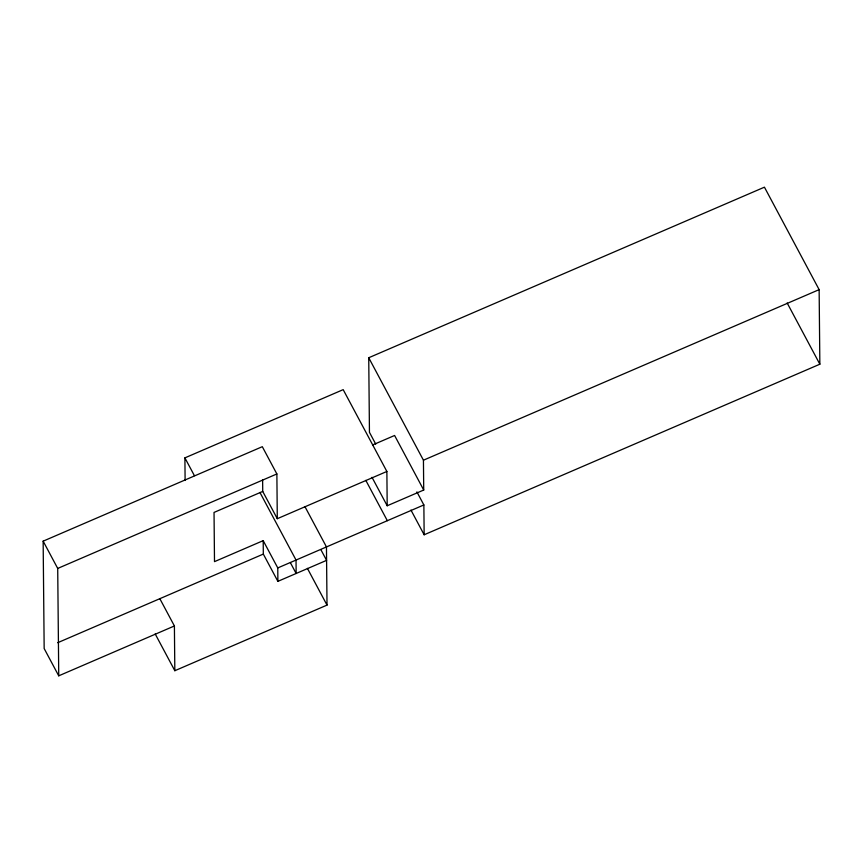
<?xml version="1.0" encoding="UTF-8"?>
<svg xmlns="http://www.w3.org/2000/svg" width="863" height="863" viewBox="0 0 863 863"><rect width="100%" height="100%" fill="white"/><g stroke="black" fill="none" stroke-linecap="round" stroke-linejoin="round"><path stroke-width="1.29" d="M375.729 444.1L369.45 432.331L368.738 357.746L764.435 187.174L819.138 289.634L819.85 364.208L424.154 534.78L410.95 510.044M185.114 480.486L184.898 457.875L343.183 389.645L386.872 471.468L387.196 505.772L423.722 490.033L423.442 460.206L368.738 357.746M159.838 598.685L174.402 625.966L58.738 675.826L44.164 648.545L43.15 541.155L262.309 446.689L276.872 473.96L277.293 518.706L386.872 471.468M58.738 675.826L57.713 568.437L276.872 473.96M262.622 479.591L262.73 491.435L214.035 512.428L214.499 561.64L263.193 540.648L277.767 567.93L277.886 581.349L326.592 560.357L320.896 549.688M372.687 444.93L394.596 435.481L423.722 490.033M423.442 460.206L819.138 289.634M57.702 642.708L263.323 554.078L263.193 540.648M277.767 567.93L423.862 504.952L416.905 491.899M155.189 633.938L174.822 670.713L327.012 605.103L326.462 546.937L304.93 506.613M787.153 302.967L819.85 364.208M372.007 477.315L387.196 505.772M365.815 480.367L387.336 520.691M307.39 568.339L327.012 605.103M262.73 491.435L277.293 518.706M259.936 492.46L296.031 560.055L296.149 573.474L290.453 562.805M263.323 554.078L277.886 581.349M184.898 457.875L194.402 475.664M43.15 541.155L57.713 568.437M423.862 504.952L424.154 534.78M174.402 625.966L174.822 670.713"/></g></svg>
